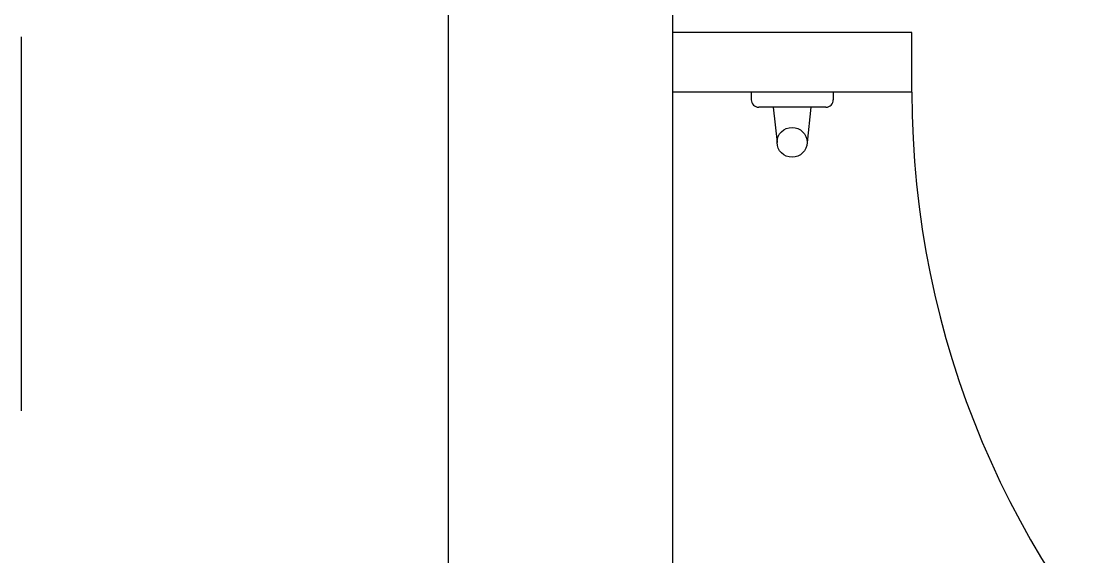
# Model space of a CAD drawing. Header units: inches. Extents: x 542787 to 543192, y 9574025 to 9574373.
# Drawn here: x 542827.791 to 542828.511, y 9574185.285 to 9574185.642 of the extents above; entities that cross this region are included whole.
import ezdxf

# ---------------------------------------------------------------- set-up
doc = ezdxf.new("R2010")
doc.units = ezdxf.units.IN
doc.header["$MEASUREMENT"] = 0
doc.linetypes.add('DASHDOT2', pattern=[0.5, 0.25, -0.125, 0, -0.125])
doc.layers.add('CERCADURA', color=7, linetype='Continuous')
doc.layers.add('I-ARQ', color=8, linetype='Continuous')

msp = doc.modelspace()

# ---------------------------------------------------------------- linework, layer by layer
at = {"layer": 'CERCADURA', "color": 9, "linetype": 'DASHDOT2'}
msp.add_lwpolyline([(542827.79116, 9574186.04711), (542834.86525, 9574186.04711), (542834.86525, 9574182.38219), (542827.79116, 9574182.38219)], close=True, dxfattribs=at)
at = {"layer": 'I-ARQ'}
for p, q in [((542828.07648, 9574186.04711), (542828.07648, 9574184.77699)), ((542828.22648, 9574186.04711), (542828.22648, 9574185.4885)), ((542828.38648, 9574185.63509), (542828.22648, 9574185.63509)), ((542828.38648, 9574185.59509), (542828.38648, 9574185.63509)), ((542828.38648, 9574185.59509), (542828.22648, 9574185.59509)), ((542828.27906, 9574185.59509), (542828.27906, 9574185.59009)), ((542828.3339, 9574185.59509), (542828.27906, 9574185.59509)), ((542828.3339, 9574185.59509), (542828.3339, 9574185.59009)), ((542828.3289, 9574185.58509), (542828.28406, 9574185.58509)), ((542828.29378, 9574185.58509), (542828.29631, 9574185.56163)), ((542828.31884, 9574185.58509), (542828.31631, 9574185.56163)), ((542828.22648, 9574185.4885), (542828.22648, 9574184.77699))]:
    msp.add_line(p, q, dxfattribs=at)
msp.add_circle((542828.30631, 9574185.56163), 0.01, dxfattribs=at)
for centre, radius, start, end in [((542828.98807, 9574185.59482), 0.60159, 179.97416, 269.84895), ((542828.28406, 9574185.59009), 0.005, 180, 270), ((542828.3289, 9574185.59009), 0.005, 270, 0)]:
    msp.add_arc(centre, radius, start, end, dxfattribs=at)

doc.saveas('drawing.dxf')
